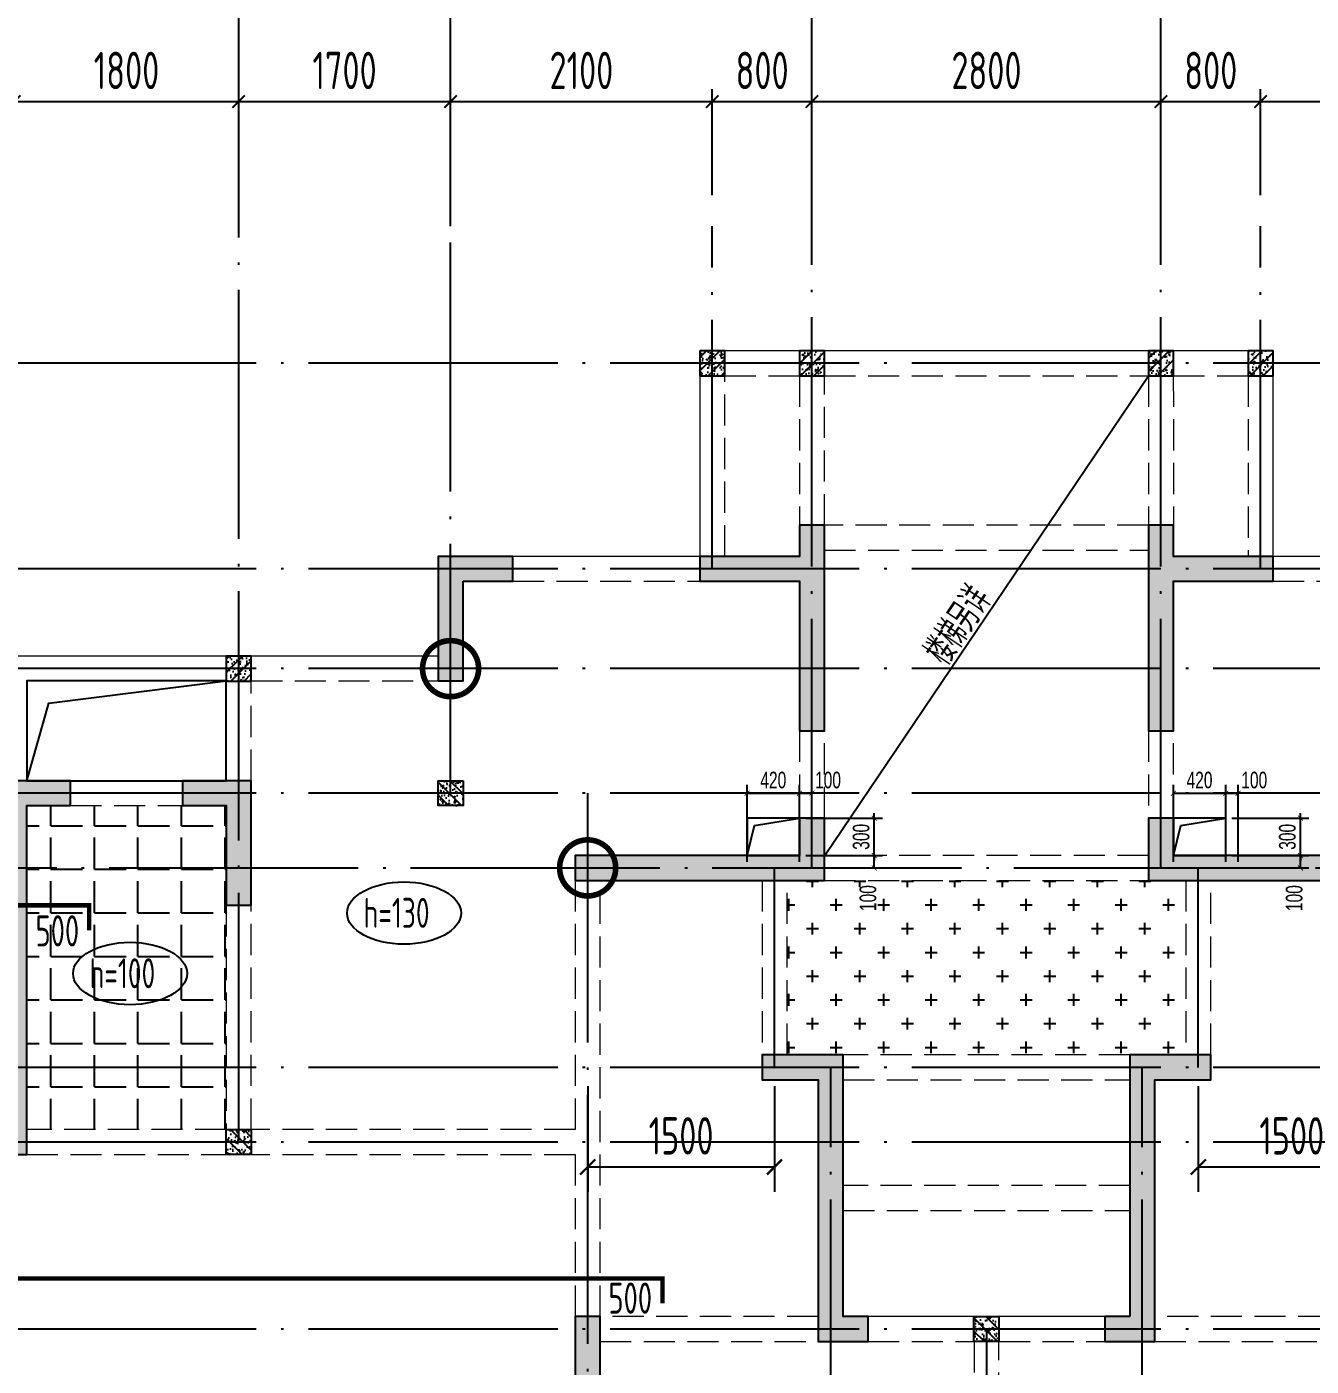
# Model space of a CAD drawing. Extents: x -1307975 to -76406, y -96289 to 379359.
# Drawn here: x -827840 to -817535, y 9924 to 20673 of the extents above; entities that cross this region are included whole.
import ezdxf
from ezdxf.enums import TextEntityAlignment as Align

# ---------------------------------------------------------------- set-up
doc = ezdxf.new("R2010")
doc.units = 0
doc.header["$LTSCALE"] = 1000
doc.linetypes.add('DASH', pattern=[0.35, 0.25, -0.1])
doc.linetypes.add('DOTE', pattern=[2.42, 2, -0.2, 0.02, -0.2])
doc.layers.get('0').update_dxf_attribs({"linetype": 'CONTINUOUS'})
doc.layers.get('DEFPOINTS').update_dxf_attribs({"linetype": 'CONTINUOUS'})
doc.layers.add('+公共字体', color=7, linetype='CONTINUOUS', lineweight=20)
for name, color, linetype in [('A-AXIS', 1, 'CONTINUOUS'), ('A-DOTE', 10, 'DOTE'), ('ROOF', 183, 'CONTINUOUS'), ('S-B板填充', 251, 'CONTINUOUS'), ('S-B板标注', 3, 'CONTINUOUS'), ('S-B板配筋', 6, 'CONTINUOUS'), ('S-B板配筋号', 7, 'CONTINUOUS'), ('S-C承台编号', 6, 'CONTINUOUS'), ('S-D洞口', 4, 'CONTINUOUS'), ('S-D洞口标注', 3, 'CONTINUOUS'), ('S-L主梁线', 4, 'DASH'), ('S-Q墙填充', 252, 'CONTINUOUS'), ('S-Q墙实线', 6, 'CONTINUOUS'), ('S-Q墙标注', 3, 'CONTINUOUS'), ('S-Y一般标注', 3, 'CONTINUOUS'), ('S-构造柱', 212, 'CONTINUOUS')]:
    doc.layers.add(name, color=color, linetype=linetype)
doc.styles.add('TSSD_DIMENSION', font='Tssdeng.shx', dxfattribs={"width": 0.7, "bigfont": 'tssdchn.shx'})
doc.styles.add('TSSD_REIN', font='tssdeng.shx', dxfattribs={"width": 0.7, "height": 300, "bigfont": 'tssdchn.shx'})
doc.styles.add('结构文字', font='zstxt.shx', dxfattribs={"width": 0.7, "bigfont": 'zshz.shx'})
doc.dimstyles.new('STRUCK', dxfattribs={"dimtxt": 400, "dimasz": 121, "dimexe": 200, "dimexo": 150, "dimgap": 115, "dimtad": 1, "dimdec": 0, "dimdsep": 46, "dimtxsty": '结构文字', "dimblk": 'ARCHTICK', "dimcen": 400, "dimclrd": 3, "dimclre": 3, "dimclrt": 7, "dimadec": 0, "dimazin": 0, "dimtfac": 1, "dimtdec": 0, "dimtix": 1, "dimtmove": 2, "dimatfit": 3, "dimldrblk": '_DIMX', "dimfxl": 1, "dimtolj": 1, "dimtzin": 0, "dimarcsym": 0})
doc.dimstyles.new('STRUCK30', dxfattribs={"dimscale": 0.33333, "dimtxt": 400, "dimasz": 121, "dimexe": 200, "dimexo": 150, "dimgap": 115, "dimtad": 1, "dimdec": 0, "dimdsep": 46, "dimtxsty": '结构文字', "dimblk": 'ARCHTICK', "dimcen": 400, "dimclrd": 3, "dimclre": 3, "dimclrt": 7, "dimadec": 0, "dimazin": 0, "dimtfac": 1, "dimtdec": 0, "dimtix": 1, "dimtmove": 2, "dimatfit": 3, "dimldrblk": '_DIMX', "dimfxl": 1, "dimtolj": 1, "dimtzin": 0, "dimarcsym": 0})
doc.dimstyles.new('TSSD_100_100', dxfattribs={"dimtxt": 300, "dimasz": 100, "dimexe": 100, "dimexo": 250, "dimgap": 100, "dimtad": 1, "dimdec": 0, "dimzin": 0, "dimdsep": 46, "dimtxsty": 'TSSD_DIMENSION', "dimblk": 'ARCHTICK', "dimcen": 0, "dimdle": 100, "dimclrt": 7, "dimadec": 0, "dimazin": 0, "dimtfac": 1, "dimtdec": 0, "dimtix": 1, "dimtmove": 2, "dimatfit": 3, "dimldrblk": 'ARCHTICK', "dimfxl": 1, "dimtolj": 1, "dimtzin": 0, "dimarcsym": 0})

# ---------------------------------------------------------------- blocks, each defined once
blk = doc.blocks.new('_ArchTick')
at = {"color": 0, "linetype": 'ByBlock', "const_width": 0.15}
blk.add_lwpolyline([(-0.5, -0.5), (0.5, 0.5)], dxfattribs=at)
blk = doc.blocks.new('*D276')
at = {"layer": 'DEFPOINTS', "color": 0, "transparency": 16777216}
for p in [(34300, 19250), (31400, 18250), (34300, 18250)]:
    blk.add_point(p, dxfattribs=at)
at = {"layer": 'S-Y一般标注', "color": 0, "lineweight": -2, "transparency": 16777216}
for p, q in [((31400, 18500), (31400, 19350)), ((34300, 18500), (34300, 19350)), ((31300, 19250), (34400, 19250))]:
    blk.add_line(p, q, dxfattribs=at)
at = {"layer": 'S-Y一般标注', "color": 0, "lineweight": -2, "transparency": 16777216, "xscale": 100, "yscale": 100, "zscale": 100, "rotation": 180}
blk.add_blockref('_ArchTick', (31400, 19250), dxfattribs=at)
at = {"layer": 'S-Y一般标注', "color": 0, "lineweight": -2, "transparency": 16777216, "xscale": 100, "yscale": 100, "zscale": 100}
blk.add_blockref('_ArchTick', (34300, 19250), dxfattribs=at)
at = {"layer": 'S-Y一般标注', "color": 7, "transparency": 16777216, "insert": (32850, 19500), "char_height": 300, "attachment_point": 5, "style": 'TSSD_DIMENSION'}
blk.add_mtext('\\A1;2900', dxfattribs=at)
blk = doc.blocks.new('*D277')
at = {"layer": 'DEFPOINTS', "color": 0, "transparency": 16777216}
for p in [(36100, 19250), (34300, 18250), (36100, 18250)]:
    blk.add_point(p, dxfattribs=at)
at = {"layer": 'S-Y一般标注', "color": 0, "lineweight": -2, "transparency": 16777216}
for p, q in [((34300, 18500), (34300, 19350)), ((36100, 18500), (36100, 19350)), ((34200, 19250), (36200, 19250))]:
    blk.add_line(p, q, dxfattribs=at)
at = {"layer": 'S-Y一般标注', "color": 0, "lineweight": -2, "transparency": 16777216, "xscale": 100, "yscale": 100, "zscale": 100, "rotation": 180}
blk.add_blockref('_ArchTick', (34300, 19250), dxfattribs=at)
at = {"layer": 'S-Y一般标注', "color": 0, "lineweight": -2, "transparency": 16777216, "xscale": 100, "yscale": 100, "zscale": 100}
blk.add_blockref('_ArchTick', (36100, 19250), dxfattribs=at)
at = {"layer": 'S-Y一般标注', "color": 7, "transparency": 16777216, "insert": (35200, 19500), "char_height": 300, "attachment_point": 5, "style": 'TSSD_DIMENSION'}
blk.add_mtext('\\A1;1800', dxfattribs=at)
blk = doc.blocks.new('*D278')
at = {"layer": 'DEFPOINTS', "color": 0, "transparency": 16777216}
for p in [(37800, 19250), (36100, 18250), (37800, 18250)]:
    blk.add_point(p, dxfattribs=at)
at = {"layer": 'S-Y一般标注', "color": 0, "lineweight": -2, "transparency": 16777216}
for p, q in [((36100, 18500), (36100, 19350)), ((37800, 18500), (37800, 19350)), ((36000, 19250), (37900, 19250))]:
    blk.add_line(p, q, dxfattribs=at)
at = {"layer": 'S-Y一般标注', "color": 0, "lineweight": -2, "transparency": 16777216, "xscale": 100, "yscale": 100, "zscale": 100, "rotation": 180}
blk.add_blockref('_ArchTick', (36100, 19250), dxfattribs=at)
at = {"layer": 'S-Y一般标注', "color": 0, "lineweight": -2, "transparency": 16777216, "xscale": 100, "yscale": 100, "zscale": 100}
blk.add_blockref('_ArchTick', (37800, 19250), dxfattribs=at)
at = {"layer": 'S-Y一般标注', "color": 7, "transparency": 16777216, "insert": (36950, 19500), "char_height": 300, "attachment_point": 5, "style": 'TSSD_DIMENSION'}
blk.add_mtext('\\A1;1700', dxfattribs=at)
blk = doc.blocks.new('*D279')
at = {"layer": 'DEFPOINTS', "color": 0, "transparency": 16777216}
for p in [(40700, 19250), (39900, 18250), (40700, 18250)]:
    blk.add_point(p, dxfattribs=at)
at = {"layer": 'S-Y一般标注', "color": 0, "lineweight": -2, "transparency": 16777216}
for p, q in [((39900, 18500), (39900, 19350)), ((40700, 18500), (40700, 19350)), ((39800, 19250), (40800, 19250))]:
    blk.add_line(p, q, dxfattribs=at)
at = {"layer": 'S-Y一般标注', "color": 0, "lineweight": -2, "transparency": 16777216, "xscale": 100, "yscale": 100, "zscale": 100, "rotation": 180}
blk.add_blockref('_ArchTick', (39900, 19250), dxfattribs=at)
at = {"layer": 'S-Y一般标注', "color": 0, "lineweight": -2, "transparency": 16777216, "xscale": 100, "yscale": 100, "zscale": 100}
blk.add_blockref('_ArchTick', (40700, 19250), dxfattribs=at)
at = {"layer": 'S-Y一般标注', "color": 7, "transparency": 16777216, "insert": (40300, 19500), "char_height": 300, "attachment_point": 5, "style": 'TSSD_DIMENSION'}
blk.add_mtext('\\A1;800', dxfattribs=at)
blk = doc.blocks.new('*D280')
at = {"layer": 'DEFPOINTS', "color": 0, "transparency": 16777216}
for p in [(43500, 19250), (40700, 18250), (43500, 18250)]:
    blk.add_point(p, dxfattribs=at)
at = {"layer": 'S-Y一般标注', "color": 0, "lineweight": -2, "transparency": 16777216}
for p, q in [((40700, 18500), (40700, 19350)), ((43500, 18500), (43500, 19350)), ((40600, 19250), (43600, 19250))]:
    blk.add_line(p, q, dxfattribs=at)
at = {"layer": 'S-Y一般标注', "color": 0, "lineweight": -2, "transparency": 16777216, "xscale": 100, "yscale": 100, "zscale": 100, "rotation": 180}
blk.add_blockref('_ArchTick', (40700, 19250), dxfattribs=at)
at = {"layer": 'S-Y一般标注', "color": 0, "lineweight": -2, "transparency": 16777216, "xscale": 100, "yscale": 100, "zscale": 100}
blk.add_blockref('_ArchTick', (43500, 19250), dxfattribs=at)
at = {"layer": 'S-Y一般标注', "color": 7, "transparency": 16777216, "insert": (42100, 19500), "char_height": 300, "attachment_point": 5, "style": 'TSSD_DIMENSION'}
blk.add_mtext('\\A1;2800', dxfattribs=at)
blk = doc.blocks.new('*D281')
at = {"layer": 'DEFPOINTS', "color": 0, "transparency": 16777216}
for p in [(46400, 19250), (44300, 18250), (46400, 18250)]:
    blk.add_point(p, dxfattribs=at)
at = {"layer": 'S-Y一般标注', "color": 0, "lineweight": -2, "transparency": 16777216}
for p, q in [((44300, 18500), (44300, 19350)), ((46400, 18500), (46400, 19350)), ((44200, 19250), (46500, 19250))]:
    blk.add_line(p, q, dxfattribs=at)
at = {"layer": 'S-Y一般标注', "color": 0, "lineweight": -2, "transparency": 16777216, "xscale": 100, "yscale": 100, "zscale": 100, "rotation": 180}
blk.add_blockref('_ArchTick', (44300, 19250), dxfattribs=at)
at = {"layer": 'S-Y一般标注', "color": 0, "lineweight": -2, "transparency": 16777216, "xscale": 100, "yscale": 100, "zscale": 100}
blk.add_blockref('_ArchTick', (46400, 19250), dxfattribs=at)
at = {"layer": 'S-Y一般标注', "color": 7, "transparency": 16777216, "insert": (45742, 19500), "char_height": 300, "attachment_point": 5, "style": 'TSSD_DIMENSION'}
blk.add_mtext('\\A1;2100', dxfattribs=at)
blk = doc.blocks.new('*D299')
at = {"layer": 'DEFPOINTS', "color": 0, "transparency": 16777216}
for p in [(39900, 19250), (37800, 18250), (39900, 18250)]:
    blk.add_point(p, dxfattribs=at)
at = {"layer": 'S-Y一般标注', "color": 0, "lineweight": -2, "transparency": 16777216}
for p, q in [((37800, 18500), (37800, 19350)), ((39900, 18500), (39900, 19350)), ((37700, 19250), (40000, 19250))]:
    blk.add_line(p, q, dxfattribs=at)
at = {"layer": 'S-Y一般标注', "color": 0, "lineweight": -2, "transparency": 16777216, "xscale": 100, "yscale": 100, "zscale": 100, "rotation": 180}
blk.add_blockref('_ArchTick', (37800, 19250), dxfattribs=at)
at = {"layer": 'S-Y一般标注', "color": 0, "lineweight": -2, "transparency": 16777216, "xscale": 100, "yscale": 100, "zscale": 100}
blk.add_blockref('_ArchTick', (39900, 19250), dxfattribs=at)
at = {"layer": 'S-Y一般标注', "color": 7, "transparency": 16777216, "insert": (38850, 19500), "char_height": 300, "attachment_point": 5, "style": 'TSSD_DIMENSION'}
blk.add_mtext('\\A1;2100', dxfattribs=at)
blk = doc.blocks.new('*D300')
at = {"layer": 'DEFPOINTS', "color": 0, "transparency": 16777216}
for p in [(44300, 19250), (43500, 18250), (44300, 18250)]:
    blk.add_point(p, dxfattribs=at)
at = {"layer": 'S-Y一般标注', "color": 0, "lineweight": -2, "transparency": 16777216}
for p, q in [((43500, 18500), (43500, 19350)), ((44300, 18500), (44300, 19350)), ((43400, 19250), (44400, 19250))]:
    blk.add_line(p, q, dxfattribs=at)
at = {"layer": 'S-Y一般标注', "color": 0, "lineweight": -2, "transparency": 16777216, "xscale": 100, "yscale": 100, "zscale": 100, "rotation": 180}
blk.add_blockref('_ArchTick', (43500, 19250), dxfattribs=at)
at = {"layer": 'S-Y一般标注', "color": 0, "lineweight": -2, "transparency": 16777216, "xscale": 100, "yscale": 100, "zscale": 100}
blk.add_blockref('_ArchTick', (44300, 19250), dxfattribs=at)
at = {"layer": 'S-Y一般标注', "color": 7, "transparency": 16777216, "insert": (43900, 19500), "char_height": 300, "attachment_point": 5, "style": 'TSSD_DIMENSION'}
blk.add_mtext('\\A1;800', dxfattribs=at)
blk = doc.blocks.new('20210803.22403995')
at = {"layer": '+公共字体', "color": 2, "const_width": 45}
for points in [[(-831038, -168387, 1), (-831038, -167937, 1), (-831038, -168387, -1)], [(-829938, -169986, 1), (-829938, -169536, 1), (-829938, -169986, -1)]]:
    blk.add_lwpolyline(points, format="xyb", dxfattribs=at)
blk = doc.blocks.new('*D368')
at = {"layer": 'DEFPOINTS', "color": 0, "transparency": 16777216}
for p in [(-168339, -56615), (-167739, -56615), (-168339, -56915)]:
    blk.add_point(p, dxfattribs=at)
at = {"layer": 'S-D洞口标注', "color": 3, "lineweight": -2, "transparency": 16777216}
for p, q in [((-168289, -56615), (-167672, -56615)), ((-167739, -56615), (-167739, -56574)), ((-167739, -56915), (-167739, -56615)), ((-168289, -56915), (-167672, -56915)), ((-167739, -56915), (-167739, -56955))]:
    blk.add_line(p, q, dxfattribs=at)
at = {"layer": 'S-D洞口标注', "color": 3, "lineweight": -2, "transparency": 16777216, "xscale": 40.33293, "yscale": 40.33293, "zscale": 40.33293}
for p, rotation in [((-167739, -56615), 270), ((-167739, -56915), 90)]:
    blk.add_blockref('_ArchTick', p, dxfattribs=dict(at, rotation=rotation))
at = {"layer": 'S-D洞口标注', "color": 7, "transparency": 16777216, "insert": (-167844, -56765), "char_height": 133.3, "attachment_point": 5, "rotation": 90, "style": '结构文字'}
blk.add_mtext('\\A1;300', dxfattribs=at)
blk = doc.blocks.new('_DIMX')
blk.add_line((-150, 0), (150, 0))
at = {"const_width": 50}
blk.add_lwpolyline([(-70, -70), (70, 70)], dxfattribs=at)
blk = doc.blocks.new('*D369')
at = {"layer": 'DEFPOINTS', "color": 0, "transparency": 16777216}
for p in [(-168339, -56415), (-168759, -57015), (-168339, -57015)]:
    blk.add_point(p, dxfattribs=at)
at = {"layer": 'S-D洞口标注', "color": 3, "lineweight": -2, "transparency": 16777216}
for p, q in [((-168759, -56965), (-168759, -56349)), ((-168759, -56415), (-168339, -56415)), ((-168339, -56965), (-168339, -56349))]:
    blk.add_line(p, q, dxfattribs=at)
at = {"layer": 'S-D洞口标注', "color": 3, "lineweight": -2, "transparency": 16777216, "xscale": 40.33293, "yscale": 40.33293, "zscale": 40.33293, "rotation": 180}
blk.add_blockref('_ArchTick', (-168759, -56415), dxfattribs=at)
at = {"layer": 'S-D洞口标注', "color": 3, "lineweight": -2, "transparency": 16777216, "xscale": 40.33293, "yscale": 40.33293, "zscale": 40.33293}
blk.add_blockref('_ArchTick', (-168339, -56415), dxfattribs=at)
at = {"layer": 'S-D洞口标注', "color": 7, "transparency": 16777216, "insert": (-168549, -56310), "char_height": 133.3, "attachment_point": 5, "style": '结构文字'}
blk.add_mtext('\\A1;420', dxfattribs=at)
blk = doc.blocks.new('*D370')
at = {"layer": 'DEFPOINTS', "color": 0, "transparency": 16777216}
for p in [(-168239, -56415), (-168339, -57015), (-168239, -57015)]:
    blk.add_point(p, dxfattribs=at)
at = {"layer": 'S-D洞口标注', "color": 3, "lineweight": -2, "transparency": 16777216}
for p, q in [((-168339, -56965), (-168339, -56349)), ((-168339, -56415), (-168239, -56415)), ((-168239, -56965), (-168239, -56349))]:
    blk.add_line(p, q, dxfattribs=at)
at = {"layer": 'S-D洞口标注', "color": 3, "lineweight": -2, "transparency": 16777216, "xscale": 40.33293, "yscale": 40.33293, "zscale": 40.33293, "rotation": 180}
blk.add_blockref('_ArchTick', (-168339, -56415), dxfattribs=at)
at = {"layer": 'S-D洞口标注', "color": 3, "lineweight": -2, "transparency": 16777216, "xscale": 40.33293, "yscale": 40.33293, "zscale": 40.33293}
blk.add_blockref('_ArchTick', (-168239, -56415), dxfattribs=at)
at = {"layer": 'S-D洞口标注', "color": 7, "transparency": 16777216, "insert": (-168110, -56310), "char_height": 133.3, "attachment_point": 5, "style": '结构文字'}
blk.add_mtext('\\A1;100', dxfattribs=at)
blk = doc.blocks.new('*D371')
at = {"layer": 'DEFPOINTS', "color": 0, "transparency": 16777216}
for p in [(-168339, -56915), (-167739, -56915), (-168339, -57015)]:
    blk.add_point(p, dxfattribs=at)
at = {"layer": 'S-D洞口标注', "color": 3, "lineweight": -2, "transparency": 16777216}
for p, q in [((-168289, -56915), (-167672, -56915)), ((-167739, -57015), (-167739, -56915)), ((-168289, -57015), (-167672, -57015))]:
    blk.add_line(p, q, dxfattribs=at)
at = {"layer": 'S-D洞口标注', "color": 3, "lineweight": -2, "transparency": 16777216, "xscale": 40.33293, "yscale": 40.33293, "zscale": 40.33293}
for p, rotation in [((-167739, -56915), 90), ((-167739, -57015), 270)]:
    blk.add_blockref('_ArchTick', p, dxfattribs=dict(at, rotation=rotation))
at = {"layer": 'S-D洞口标注', "color": 7, "transparency": 16777216, "insert": (-167789, -57257), "char_height": 133.3, "attachment_point": 5, "rotation": 90, "style": '结构文字'}
blk.add_mtext('\\A1;100', dxfattribs=at)
blk = doc.blocks.new('*D372')
at = {"layer": 'DEFPOINTS', "color": 0, "transparency": 16777216}
for p in [(-171759, -56615), (-171159, -56615), (-171759, -56915)]:
    blk.add_point(p, dxfattribs=at)
at = {"layer": 'S-D洞口标注', "color": 3, "lineweight": -2, "transparency": 16777216}
for p, q in [((-171709, -56615), (-171092, -56615)), ((-171159, -56615), (-171159, -56574)), ((-171159, -56915), (-171159, -56615)), ((-171709, -56915), (-171092, -56915)), ((-171159, -56915), (-171159, -56955))]:
    blk.add_line(p, q, dxfattribs=at)
at = {"layer": 'S-D洞口标注', "color": 3, "lineweight": -2, "transparency": 16777216, "xscale": 40.33293, "yscale": 40.33293, "zscale": 40.33293}
for p, rotation in [((-171159, -56615), 270), ((-171159, -56915), 90)]:
    blk.add_blockref('_ArchTick', p, dxfattribs=dict(at, rotation=rotation))
at = {"layer": 'S-D洞口标注', "color": 7, "transparency": 16777216, "insert": (-171264, -56765), "char_height": 133.3, "attachment_point": 5, "rotation": 90, "style": '结构文字'}
blk.add_mtext('\\A1;300', dxfattribs=at)
blk = doc.blocks.new('*D373')
at = {"layer": 'DEFPOINTS', "color": 0, "transparency": 16777216}
for p in [(-171759, -56415), (-172179, -57015), (-171759, -57015)]:
    blk.add_point(p, dxfattribs=at)
at = {"layer": 'S-D洞口标注', "color": 3, "lineweight": -2, "transparency": 16777216}
for p, q in [((-172179, -56965), (-172179, -56349)), ((-172179, -56415), (-171759, -56415)), ((-171759, -56965), (-171759, -56349))]:
    blk.add_line(p, q, dxfattribs=at)
at = {"layer": 'S-D洞口标注', "color": 3, "lineweight": -2, "transparency": 16777216, "xscale": 40.33293, "yscale": 40.33293, "zscale": 40.33293, "rotation": 180}
blk.add_blockref('_ArchTick', (-172179, -56415), dxfattribs=at)
at = {"layer": 'S-D洞口标注', "color": 3, "lineweight": -2, "transparency": 16777216, "xscale": 40.33293, "yscale": 40.33293, "zscale": 40.33293}
blk.add_blockref('_ArchTick', (-171759, -56415), dxfattribs=at)
at = {"layer": 'S-D洞口标注', "color": 7, "transparency": 16777216, "insert": (-171969, -56310), "char_height": 133.3, "attachment_point": 5, "style": '结构文字'}
blk.add_mtext('\\A1;420', dxfattribs=at)
blk = doc.blocks.new('*D374')
at = {"layer": 'DEFPOINTS', "color": 0, "transparency": 16777216}
for p in [(-171659, -56415), (-171759, -57015), (-171659, -57015)]:
    blk.add_point(p, dxfattribs=at)
at = {"layer": 'S-D洞口标注', "color": 3, "lineweight": -2, "transparency": 16777216}
for p, q in [((-171759, -56965), (-171759, -56349)), ((-171759, -56415), (-171659, -56415)), ((-171659, -56965), (-171659, -56349))]:
    blk.add_line(p, q, dxfattribs=at)
at = {"layer": 'S-D洞口标注', "color": 3, "lineweight": -2, "transparency": 16777216, "xscale": 40.33293, "yscale": 40.33293, "zscale": 40.33293, "rotation": 180}
blk.add_blockref('_ArchTick', (-171759, -56415), dxfattribs=at)
at = {"layer": 'S-D洞口标注', "color": 3, "lineweight": -2, "transparency": 16777216, "xscale": 40.33293, "yscale": 40.33293, "zscale": 40.33293}
blk.add_blockref('_ArchTick', (-171659, -56415), dxfattribs=at)
at = {"layer": 'S-D洞口标注', "color": 7, "transparency": 16777216, "insert": (-171530, -56310), "char_height": 133.3, "attachment_point": 5, "style": '结构文字'}
blk.add_mtext('\\A1;100', dxfattribs=at)
blk = doc.blocks.new('*D375')
at = {"layer": 'DEFPOINTS', "color": 0, "transparency": 16777216}
for p in [(-171759, -56915), (-171159, -56915), (-171759, -57015)]:
    blk.add_point(p, dxfattribs=at)
at = {"layer": 'S-D洞口标注', "color": 3, "lineweight": -2, "transparency": 16777216}
for p, q in [((-171709, -56915), (-171092, -56915)), ((-171159, -57015), (-171159, -56915)), ((-171709, -57015), (-171092, -57015))]:
    blk.add_line(p, q, dxfattribs=at)
at = {"layer": 'S-D洞口标注', "color": 3, "lineweight": -2, "transparency": 16777216, "xscale": 40.33293, "yscale": 40.33293, "zscale": 40.33293}
for p, rotation in [((-171159, -56915), 90), ((-171159, -57015), 270)]:
    blk.add_blockref('_ArchTick', p, dxfattribs=dict(at, rotation=rotation))
at = {"layer": 'S-D洞口标注', "color": 7, "transparency": 16777216, "insert": (-171209, -57257), "char_height": 133.3, "attachment_point": 5, "rotation": 90, "style": '结构文字'}
blk.add_mtext('\\A1;100', dxfattribs=at)
blk = doc.blocks.new('20210807.15312078')
at = {"layer": 'S-Q墙填充'}
h = blk.add_hatch(color=252, dxfattribs=at)
h.dxf.hatch_style = 1
h.paths.add_polyline_path([(97216, 67840), (97216, 68190), (97016, 68190), (97016, 67940), (96216, 67940), (96216, 67740), (97016, 67740), (97016, 66540), (97216, 66540)])
h = blk.add_hatch(color=252, dxfattribs=at)
h.dxf.hatch_style = 1
h.paths.add_polyline_path([(99816, 67840), (99816, 66540), (100016, 66540), (100016, 67740), (100815, 67740), (100815, 67940), (100016, 67940), (100016, 68190), (99816, 68190)])
h = blk.add_hatch(color=252, dxfattribs=at)
h.dxf.hatch_style = 1
h.paths.add_polyline_path([(94316, 67740), (94716, 67740), (94716, 67940), (94116, 67940), (94116, 66940), (94316, 66940)])
h = blk.add_hatch(color=252, dxfattribs=at)
h.dxf.hatch_style = 1
h.paths.add_polyline_path([(90616, 66140), (90616, 63140), (90816, 63140), (90816, 65940), (91166, 65940), (91166, 66140)])
h = blk.add_hatch(color=252, dxfattribs=at)
h.dxf.hatch_style = 1
h.paths.add_polyline_path([(92066, 65940), (92416, 65940), (92416, 65140), (92616, 65140), (92616, 66140), (92066, 66140)])
h = blk.add_hatch(color=252, dxfattribs=at)
h.dxf.hatch_style = 1
h.paths.add_polyline_path([(95216, 65340), (96816, 65340), (97216, 65340), (97216, 65840), (97016, 65840), (97016, 65540), (96816, 65540), (95216, 65540)])
h = blk.add_hatch(color=252, dxfattribs=at)
h.dxf.hatch_style = 1
h.paths.add_polyline_path([(100016, 65540), (100016, 65840), (99816, 65840), (99816, 65340), (100216, 65340), (101816, 65340), (101816, 65540), (100216, 65540)])
h = blk.add_hatch(color=252, dxfattribs=at)
h.dxf.hatch_style = 1
h.paths.add_polyline_path([(97366, 63940), (96716, 63940), (96716, 63740), (97166, 63740), (97166, 61640), (97566, 61640), (97566, 61840), (97366, 61840)])
h = blk.add_hatch(color=252, dxfattribs=at)
h.dxf.hatch_style = 1
h.paths.add_polyline_path([(99666, 61840), (99466, 61840), (99466, 61640), (99866, 61640), (99866, 63740), (100316, 63740), (100316, 63940), (99666, 63940)])
h = blk.add_hatch(color=252, dxfattribs=at)
h.dxf.hatch_style = 1
h.paths.add_polyline_path([(95416, 60640), (95416, 61840), (95216, 61840), (95216, 60640)])
at = {"layer": 'S-D洞口', "color": 5}
blk.add_lwpolyline([(90816, 66140), (92416, 66140), (92416, 66940), (90816, 66940), (90816, 66140), (90993, 66762), (92416, 66940)], dxfattribs=at)
at = {"layer": 'S-L主梁线', "linetype": 'ByBlock', "lineweight": 18}
for p, q in [((96216, 69590), (96216, 67940)), ((97116, 69590), (96216, 69590)), ((99916, 69590), (97116, 69590)), ((100816, 69590), (99916, 69590)), ((100816, 67940), (100816, 69590)), ((96216, 67940), (94716, 67940)), ((102316, 67940), (100816, 67940)), ((92516, 67140), (90716, 67140)), ((94116, 67140), (92516, 67140)), ((90816, 66940), (92416, 66940)), ((90816, 66140), (90816, 66940)), ((92416, 66940), (92416, 66140)), ((92066, 66140), (91166, 66140)), ((98516, 61840), (97566, 61840)), ((99466, 61840), (98516, 61840))]:
    blk.add_line(p, q, dxfattribs=at)
at = {"layer": 'S-L主梁线', "linetype": 'DASH', "lineweight": 18}
for p, q in [((96416, 69390), (97016, 69390)), ((96416, 67940), (96416, 69390)), ((97016, 69390), (97016, 68190)), ((97216, 69390), (99816, 69390)), ((97216, 68190), (97216, 69390)), ((99816, 69390), (99816, 68190)), ((100015, 69390), (100016, 68190)), ((100016, 69390), (100616, 69390)), ((100616, 69390), (100616, 67940)), ((99815, 68190), (97216, 68190)), ((97216, 67990), (99816, 67990)), ((94716, 67740), (96216, 67740)), ((100815, 67740), (102316, 67740)), ((92616, 66940), (94116, 66940)), ((92616, 66140), (92616, 66940)), ((97016, 66540), (97016, 65840)), ((97216, 65840), (97216, 66540)), ((99816, 66540), (99816, 65840)), ((100016, 65840), (100016, 66540)), ((91166, 65940), (92066, 65940)), ((99816, 65540), (97216, 65540)), ((95216, 65340), (95216, 63340)), ((95416, 63240), (95416, 65340)), ((96716, 65340), (96716, 63940)), ((96916, 63940), (96916, 65340)), ((97216, 65340), (99816, 65340)), ((100116, 65340), (100116, 63940)), ((100316, 63940), (100316, 65340)), ((92416, 65140), (92416, 63340)), ((92616, 63340), (92616, 65140)), ((99666, 63940), (97366, 63940)), ((97366, 63740), (99666, 63740)), ((92416, 63340), (90816, 63340)), ((95216, 63340), (92616, 63340)), ((95416, 61840), (95416, 63240)), ((90816, 63140), (92516, 63140)), ((92516, 63140), (95216, 63140)), ((95216, 63140), (95216, 61840)), ((99666, 62890), (97366, 62890)), ((97366, 62690), (99666, 62690)), ((97166, 61840), (95416, 61840)), ((101616, 61840), (99866, 61840)), ((95416, 61640), (97166, 61640)), ((97566, 61640), (98416, 61640)), ((98416, 61640), (98416, 57640)), ((98616, 57640), (98616, 61640)), ((98616, 61640), (99466, 61640)), ((99866, 61640), (101616, 61640))]:
    blk.add_line(p, q, dxfattribs=at)
at = {"layer": 'S-Q墙实线'}
blk.add_lwpolyline([(97216, 67840), (97216, 68190), (97016, 68190), (97016, 67940), (96216, 67940), (96216, 67740), (97016, 67740), (97016, 66540), (97216, 66540), (97216, 67840)], dxfattribs=at)
for points in [[(99816, 67840), (99816, 66540), (100016, 66540), (100016, 67740), (100815, 67740), (100815, 67940), (100016, 67940), (100016, 68190), (99816, 68190)], [(94316, 67740), (94716, 67740), (94716, 67940), (94116, 67940), (94116, 66940), (94316, 66940)], [(90616, 66140), (90616, 63140), (90816, 63140), (90816, 65940), (91166, 65940), (91166, 66140)], [(92066, 65940), (92416, 65940), (92416, 65140), (92616, 65140), (92616, 66140), (92066, 66140)], [(95216, 65340), (96816, 65340), (97216, 65340), (97216, 65840), (97016, 65840), (97016, 65540), (96816, 65540), (95216, 65540)], [(100016, 65540), (100016, 65840), (99816, 65840), (99816, 65340), (100216, 65340), (101816, 65340), (101816, 65540), (100216, 65540)], [(97366, 63940), (96716, 63940), (96716, 63740), (97166, 63740), (97166, 61640), (97566, 61640), (97566, 61840), (97366, 61840)], [(99666, 61840), (99466, 61840), (99466, 61640), (99866, 61640), (99866, 63740), (100316, 63740), (100316, 63940), (99666, 63940)], [(95416, 60640), (95416, 61840), (95216, 61840), (95216, 60640)]]:
    blk.add_lwpolyline(points, close=True, dxfattribs=at)
blk = doc.blocks.new('20210730.02141516')
at = {"layer": 'S-构造柱'}
h = blk.add_hatch(dxfattribs=at)
h.set_pattern_fill('ARMORED', color=256, scale=15, angle=-90, style=0)
h.set_pattern_definition([(320, (-154189.41, 3278673.45), (-9.4128202, -107.5890274), [11.25, -123.75]), (265, (-154189.41, 3278673.45), (112.82882, 20.8127), [9, -99]), (10.4514, (-154190.19, 3278664.49), (103.4159313, -86.7764073), [9.5610285, -105.1713168]), (316.1842, (-154159.41, 3278673.45), (-24.827852, -160.0861573), [16.875, -185.625]), (6.6356, (-154161.48, 3278660.11), (146.117681, -140.199406), [14.341543, -157.75695]), (261.1842, (-154159.41, 3278673.45), (146.11779, -140.199292), [13.5, -148.5]), (291, (-154166.91, 3278658.45), (-60.3928336, -89.5360578), [11.25, -123.75]), (236, (-154166.91, 3278658.45), (108.7725068, -36.4972998), [9, -99]), (341.4514, (-154171.94, 3278650.99), (48.3795745, -126.0333943), [9.5610285, -105.1713168]), (307.5, (-154189.41, 3278673.454), (49.93407807, -1.8239783), [0, -97.8, 0, -100.5, 0, -99.375]), (277.5, (-154189.41, 3278673.454), (59.1617568, -39.4604306), [0, -57.3, 0, -95.55, 0, -37.875]), (237.5, (-154189.41, 3278706.904), (-3.38323076, -80.07336543), [0, -37.5, 0, -117, 0, -155.25]), (227.5, (-154189.41, 3278721.904), (15.0157473, -87.4779254), [0, -48.75, 0, -77.7, 0, -110.25]), (315, (-154189.41, 3278673.454), (53.0330086, 53.0330086), [])])
h.paths.add_polyline_path([(200, 200), (200, 0), (0, 0), (0, 200)])
blk.add_lwpolyline([(200, 200), (200, 0), (0, 0), (0, 200)], close=True, dxfattribs=at)
blk = doc.blocks.new('*D406')
at = {"layer": 'DEFPOINTS', "color": 0, "transparency": 16777216}
for p in [(-180458, 207289), (-178959, 207289), (-178959, 206489)]:
    blk.add_point(p, dxfattribs=at)
at = {"layer": 'S-Q墙标注', "color": 3, "lineweight": -2, "transparency": 16777216}
for p, q in [((-180458, 207139), (-180458, 206289)), ((-178959, 207139), (-178959, 206289)), ((-180458, 206489), (-178959, 206489))]:
    blk.add_line(p, q, dxfattribs=at)
at = {"layer": 'S-Q墙标注', "color": 3, "lineweight": -2, "transparency": 16777216, "xscale": 121, "yscale": 121, "zscale": 121, "rotation": 180}
blk.add_blockref('_ArchTick', (-180458, 206489), dxfattribs=at)
at = {"layer": 'S-Q墙标注', "color": 3, "lineweight": -2, "transparency": 16777216, "xscale": 121, "yscale": 121, "zscale": 121}
blk.add_blockref('_ArchTick', (-178959, 206489), dxfattribs=at)
at = {"layer": 'S-Q墙标注', "color": 7, "transparency": 16777216, "insert": (-179709, 206739), "char_height": 300, "attachment_point": 5, "style": 'TSSD_REIN'}
blk.add_mtext('\\A1;1500', dxfattribs=at)
blk = doc.blocks.new('*D407')
at = {"layer": 'DEFPOINTS', "color": 0, "transparency": 16777216}
for p in [(-175559, 207289), (-174059, 207289), (-174059, 206489)]:
    blk.add_point(p, dxfattribs=at)
at = {"layer": 'S-Q墙标注', "color": 3, "lineweight": -2, "transparency": 16777216}
for p, q in [((-175559, 207139), (-175559, 206289)), ((-174059, 207139), (-174059, 206289)), ((-175559, 206489), (-174059, 206489))]:
    blk.add_line(p, q, dxfattribs=at)
at = {"layer": 'S-Q墙标注', "color": 3, "lineweight": -2, "transparency": 16777216, "xscale": 121, "yscale": 121, "zscale": 121, "rotation": 180}
blk.add_blockref('_ArchTick', (-175559, 206489), dxfattribs=at)
at = {"layer": 'S-Q墙标注', "color": 3, "lineweight": -2, "transparency": 16777216, "xscale": 121, "yscale": 121, "zscale": 121}
blk.add_blockref('_ArchTick', (-174059, 206489), dxfattribs=at)
at = {"layer": 'S-Q墙标注', "color": 7, "transparency": 16777216, "insert": (-174809, 206739), "char_height": 300, "attachment_point": 5, "style": 'TSSD_REIN'}
blk.add_mtext('\\A1;1500', dxfattribs=at)
blk = doc.blocks.new('20210726.16395156')
at = {"layer": 'A-AXIS'}
for p, q in [((36100, 18249.9), (36100, 21049.9)), ((37800, 18249.9), (37800, 21049.9)), ((40700, 18249.9), (40700, 21049.9)), ((43500, 18249.9), (43500, 21049.9))]:
    blk.add_line(p, q, dxfattribs=at)
at = {"layer": 'A-DOTE'}
for p, q in [((36100, 10900), (36100, 18249.9)), ((37800, 13700), (37800, 18249.9)), ((39900, 15500), (39900, 18249.9)), ((40700, 13100.3), (40700, 18249.9)), ((43500, 13100.3), (43500, 18249.9)), ((44300, 15500), (44300, 18249.9)), ((55600, 17150), (3600, 17150)), ((55600, 15500), (3600, 15500)), ((55600, 14700), (3600, 14700)), ((55600, 13700), (3600, 13700)), ((38900.2, 13700), (38900, 3600)), ((3600, 13100.3), (55600, 13100.3)), ((40400, 11500), (40400, 13100)), ((43800, 11500), (43800, 13100)), ((55600, 11500), (3600, 11500)), ((40850, 3600.2), (40850, 11500)), ((43350, 3600.2), (43350, 11500)), ((55600, 10900), (3600, 10900)), ((55600, 9400), (3600, 9400)), ((42100, 9400), (42100, 3600))]:
    blk.add_line(p, q, dxfattribs=at)
at = {"layer": 'S-Y一般标注'}
for base, p1, p2, picture, middle in [((34300, 19249.9), (31400, 18249.9), (34300, 18249.9), '*D276', (32850, 19499.9)), ((36100, 19249.9), (34300, 18249.9), (36100, 18249.9), '*D277', (35200, 19499.9)), ((37800, 19249.9), (36100, 18249.9), (37800, 18249.9), '*D278', (36950, 19499.9)), ((39900, 19249.9), (37800, 18249.9), (39900, 18249.9), '*D299', (38850, 19499.9)), ((40700, 19249.9), (39900, 18249.9), (40700, 18249.9), '*D279', (40300, 19499.9)), ((43500, 19249.9), (40700, 18249.9), (43500, 18249.9), '*D280', (42100, 19499.9)), ((44300, 19249.9), (43500, 18249.9), (44300, 18249.9), '*D300', (43900, 19499.9))]:
    dim = blk.add_linear_dim(base=base, p1=p1, p2=p2, dimstyle='TSSD_100_100', dxfattribs=at)
    dim.commit()
    dim.dimension.update_dxf_attribs({"geometry": picture, "text_midpoint": middle})
dim = blk.add_linear_dim(base=(46400, 19249.9), p1=(44300, 18249.9), p2=(46400, 18249.9), dimstyle='TSSD_100_100', dxfattribs=at)
dim.commit()
dim.dimension.update_dxf_attribs({"geometry": '*D281', "text_midpoint": (45741.9, 19499.9), "dimtype": 160})
blk = doc.blocks.new('20210807.16180653')
at = {"layer": 'S-D洞口', "color": 5}
for points in [[(85935.8, 57292.6), (86355.8, 57292.6), (86355.8, 57592.6), (85935.8, 57592.6), (85935.8, 57292.6), (85994.1, 57534.2), (86355.8, 57592.6)], [(89355.8, 57292.6), (89775.8, 57292.6), (89775.8, 57592.6), (89355.8, 57592.6), (89355.8, 57292.6), (89414.1, 57534.2), (89775.8, 57592.6)]]:
    blk.add_lwpolyline(points, dxfattribs=at)
at = {"layer": 'S-D洞口标注'}
for base, p1, p2, picture, middle in [((86355.8, 57792), (85935.8, 57192), (86355.8, 57192.6), '*D373', (86145.8, 57897)), ((89775.8, 57792), (89355.8, 57192), (89775.8, 57192.6), '*D369', (89565.8, 57897))]:
    dim = blk.add_linear_dim(base=base, p1=p1, p2=p2, dimstyle='STRUCK30', dxfattribs=at)
    dim.commit()
    dim.dimension.update_dxf_attribs({"geometry": picture, "text_midpoint": middle, "insert": (258114.4, 114207.2)})
for base, p1, p2, picture, middle in [((86455.8, 57792), (86355.8, 57192.6), (86455.8, 57192.6), '*D374', (86584.7, 57897)), ((89875.8, 57792), (89775.8, 57192.6), (89875.8, 57192.6), '*D370', (90004.7, 57897))]:
    dim = blk.add_linear_dim(base=base, p1=p1, p2=p2, dimstyle='STRUCK30', dxfattribs=at)
    dim.commit()
    dim.dimension.update_dxf_attribs({"geometry": picture, "text_midpoint": middle, "dimtype": 128, "insert": (258114.4, 114207.2)})
for base, p1, p2, picture, middle in [((86955.8, 57592.6), (86355.8, 57292.6), (86355.8, 57592.6), '*D372', (86850.8, 57442.6)), ((90375.8, 57592.6), (89775.8, 57292.6), (89775.8, 57592.6), '*D368', (90270.8, 57442.6))]:
    dim = blk.add_linear_dim(base=base, p1=p1, p2=p2, angle=90, dimstyle='STRUCK30', dxfattribs=at)
    dim.commit()
    dim.dimension.update_dxf_attribs({"geometry": picture, "text_midpoint": middle, "insert": (258114.4, 114207.2)})
for base, p1, p2, picture, middle in [((86955.8, 57292.6), (86355.8, 57192.6), (86355.8, 57292.6), '*D375', (86905.8, 56950.7)), ((90375.8, 57292.6), (89775.8, 57192.6), (89775.8, 57292.6), '*D371', (90325.8, 56950.7))]:
    dim = blk.add_linear_dim(base=base, p1=p1, p2=p2, angle=90, dimstyle='STRUCK30', dxfattribs=at)
    dim.commit()
    dim.dimension.update_dxf_attribs({"geometry": picture, "text_midpoint": middle, "dimtype": 128, "insert": (258114.4, 114207.2)})
blk = doc.blocks.new('20210810.19131159')
at = {"layer": 'S-Q墙标注'}
for base, p1, p2, picture, middle in [((123507.3, 59573.8), (122007.5, 60373.8), (123507.3, 60373.8), '*D406', (122757.4, 59823.8)), ((128407.2, 59573.8), (126907.3, 60373.8), (128407.2, 60373.8), '*D407', (127657.2, 59823.8))]:
    dim = blk.add_linear_dim(base=base, p1=p1, p2=p2, dimstyle='STRUCK', override={"dimtxt": 300, "dimgap": 100, "dimtxsty": 'TSSD_REIN'}, dxfattribs=at)
    dim.commit()
    dim.dimension.update_dxf_attribs({"geometry": picture, "text_midpoint": middle, "insert": (302465.9, -146915)})

msp = doc.modelspace()

# ---------------------------------------------------------------- hatches: boundary and pattern name
at = {"layer": 'S-B板填充'}
h = msp.add_hatch(dxfattribs=at)
h.set_pattern_fill('ANGLE', color=252, scale=50, style=0)
h.set_pattern_definition([(0, (-730206.27, -133821.56), (0, 349.25), [254, -95.25]), (90, (-730206.27, -133821.56), (-349.25, 2e-14), [254, -95.25])])
h.paths.add_polyline_path([(-827840.21, 14422.3), (-826240.2, 14422.3), (-826240.2, 11822.31), (-827840.21, 11822.31)])
h = msp.add_hatch(dxfattribs=at)
h.set_pattern_fill('CROSS', color=252, scale=30, style=0)
h.set_pattern_definition([(0, (-734906.26, -133821.56), (190.5, 190.5), [95.25, -285.75]), (90, (-734858.63, -133869.19), (-190.5, 190.5), [95.25, -285.75])])
h.paths.add_polyline_path([(-821740.26, 13822.57), (-818540.32, 13822.57), (-818540.32, 12422.3), (-821740.26, 12422.3)])

# ---------------------------------------------------------------- linework, layer by layer
at = {"layer": 'S-B板标注'}
for centre in [(-824813.28, 13559.94), (-827011.74, 13075.38)]:
    msp.add_ellipse(centre, major_axis=(-457.33, 0), ratio=0.54724159, dxfattribs=at)
at = {"layer": 'S-B板配筋', "lineweight": 35, "const_width": 35}
for points in [[(-837940.21, 13422.3), (-837940.21, 13622.3), (-827340.2, 13622.3), (-827340.2, 13422.3)], [(-842540.21, 10427.26), (-842540.21, 10627.26), (-822740.19, 10627.26), (-822740.19, 10427.26)]]:
    msp.add_lwpolyline(points, dxfattribs=at)
at = {"layer": 'S-B板配筋号', "color": 1}
msp.add_lwpolyline([(-821439.75, 14020.82), (-818840.24, 17870.55)], dxfattribs=at)

# ---------------------------------------------------------------- block references
at = {"layer": 'A-DOTE'}
msp.add_blockref('20210726.16395156', (-862240.2, 822.26), dxfattribs=at)
at = {"layer": 'ROOF', "xscale": -1, "rotation": 4.61764226855621e-08}
for p in [(-822240.21, 17872.3), (-821440.22, 17872.3), (-818640.22, 17872.3), (-817840.22, 17872.3), (-826040.22, 15422.3)]:
    msp.add_blockref('20210730.02141516', p, dxfattribs=at)
at = {"layer": 'ROOF', "rotation": 359.9999999538236}
for p in [(-824540.22, 14422.3), (-820240.22, 10122.3)]:
    msp.add_blockref('20210730.02141516', p, dxfattribs=at)
at = {"layer": 'ROOF'}
msp.add_blockref('20210730.02141516', (-826240.2, 11622.3), dxfattribs=at)
at = {"layer": 'S-C承台编号'}
msp.add_blockref('20210803.22403995', (6597.94, 183683.84), dxfattribs=at)
at = {"layer": 'S-D洞口'}
msp.add_blockref('20210807.16180653', (-907996.01, -43270), dxfattribs=at)
at = {"layer": 'S-Q墙填充'}
msp.add_blockref('20210807.15312078', (-918655.84, -51517.26), dxfattribs=at)
at = {"layer": 'S-Q墙标注'}
msp.add_blockref('20210810.19131159', (-945347.52, -48051.5), dxfattribs=at)

# ---------------------------------------------------------------- texts
at = {"layer": 'S-B板标注', "color": 7, "style": 'TSSD_REIN', "width": 0.7}
for s, p in [('h=130', (-825137.97, 13441.8)), ('h=100', (-827336.42, 12957.24))]:
    msp.add_text(s, height=240, dxfattribs=at).set_placement(p)
at = {"layer": 'S-B板配筋号', "color": 1, "style": 'TSSD_REIN', "width": 0.7}
msp.add_text('楼梯另详', height=250, rotation=55.970982, dxfattribs=at).set_placement((-820450.06, 15526.94))
at = {"layer": 'S-B板配筋号', "style": 'TSSD_REIN', "width": 0.7}
for p in [(-827595.1, 13542.3), (-822998.27, 10595.11)]:
    msp.add_text('500', height=250, dxfattribs=at).set_placement(p, align=Align.TOP_CENTER)

doc.saveas('drawing.dxf')
